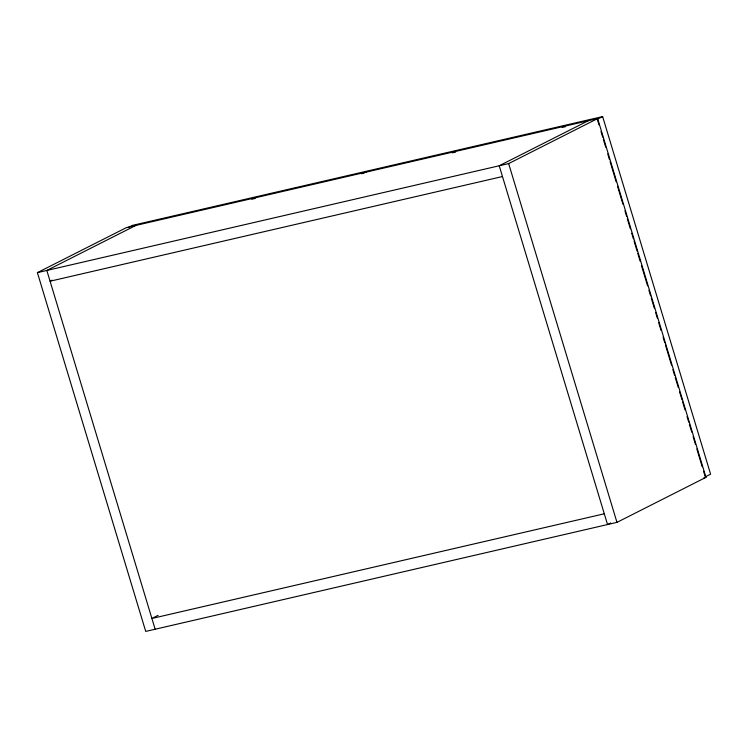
<?xml version="1.0" encoding="UTF-8"?>
<svg xmlns="http://www.w3.org/2000/svg" width="748" height="748" viewBox="0 0 748 748"><rect width="100%" height="100%" fill="white"/><g stroke="black" fill="none" stroke-linecap="round" stroke-linejoin="round"><path stroke-width="1.12" d="M37.4 272.637L126.393 227.616L597.643 118.567L705.962 477.346L616.969 522.366L145.72 631.415L37.4 272.637L508.649 163.588L597.643 118.567M127.983 227.644L132.433 225.391L367.016 171.114L361.677 173.817M135.818 225.438L46.825 270.449L155.145 629.227M52.145 280.163L50.079 281.211L502.478 176.537M363.612 173.115L368.063 170.871L602.636 116.585L710.6 474.176L705.261 476.869L703.578 471.287M588.218 120.755L499.225 165.766L607.544 524.544L610.649 522.983M602.636 116.585L597.297 119.287L598.989 124.879M158.108 615.324L151.9 618.465L604.3 513.783M251.749 199.249L255.152 198.463M452.25 152.854L455.644 152.068M562.169 127.422L565.572 126.636M703.868 477.832L705.962 477.346M601.009 131.583L602.701 137.174M603.374 139.409L605.73 147.225M607.759 153.929L609.442 159.52M610.125 161.755L616.193 181.867M617.539 186.336L622.944 204.213M624.963 210.917L626.656 216.509M627.329 218.743L630.368 228.804M631.714 233.273L633.397 238.855M634.07 241.09L637.109 251.15M637.782 253.385L640.148 261.202M641.494 265.68L647.572 285.792M648.918 290.261L650.601 295.843M651.284 298.078L654.313 308.139M655.669 312.608L657.352 318.199M658.698 322.669L661.064 330.485M663.093 337.189L664.776 342.78M665.449 345.015L671.526 365.127M672.873 369.596L674.556 375.187M675.238 377.422L678.268 387.473M679.623 391.943L681.98 399.769M682.653 402.003L685.018 409.829M687.038 416.533L688.73 422.115M689.404 424.35L691.769 432.176M693.115 436.645L695.481 444.471M696.827 448.94L702.222 466.817M508.649 163.588L616.969 522.366"/></g></svg>
